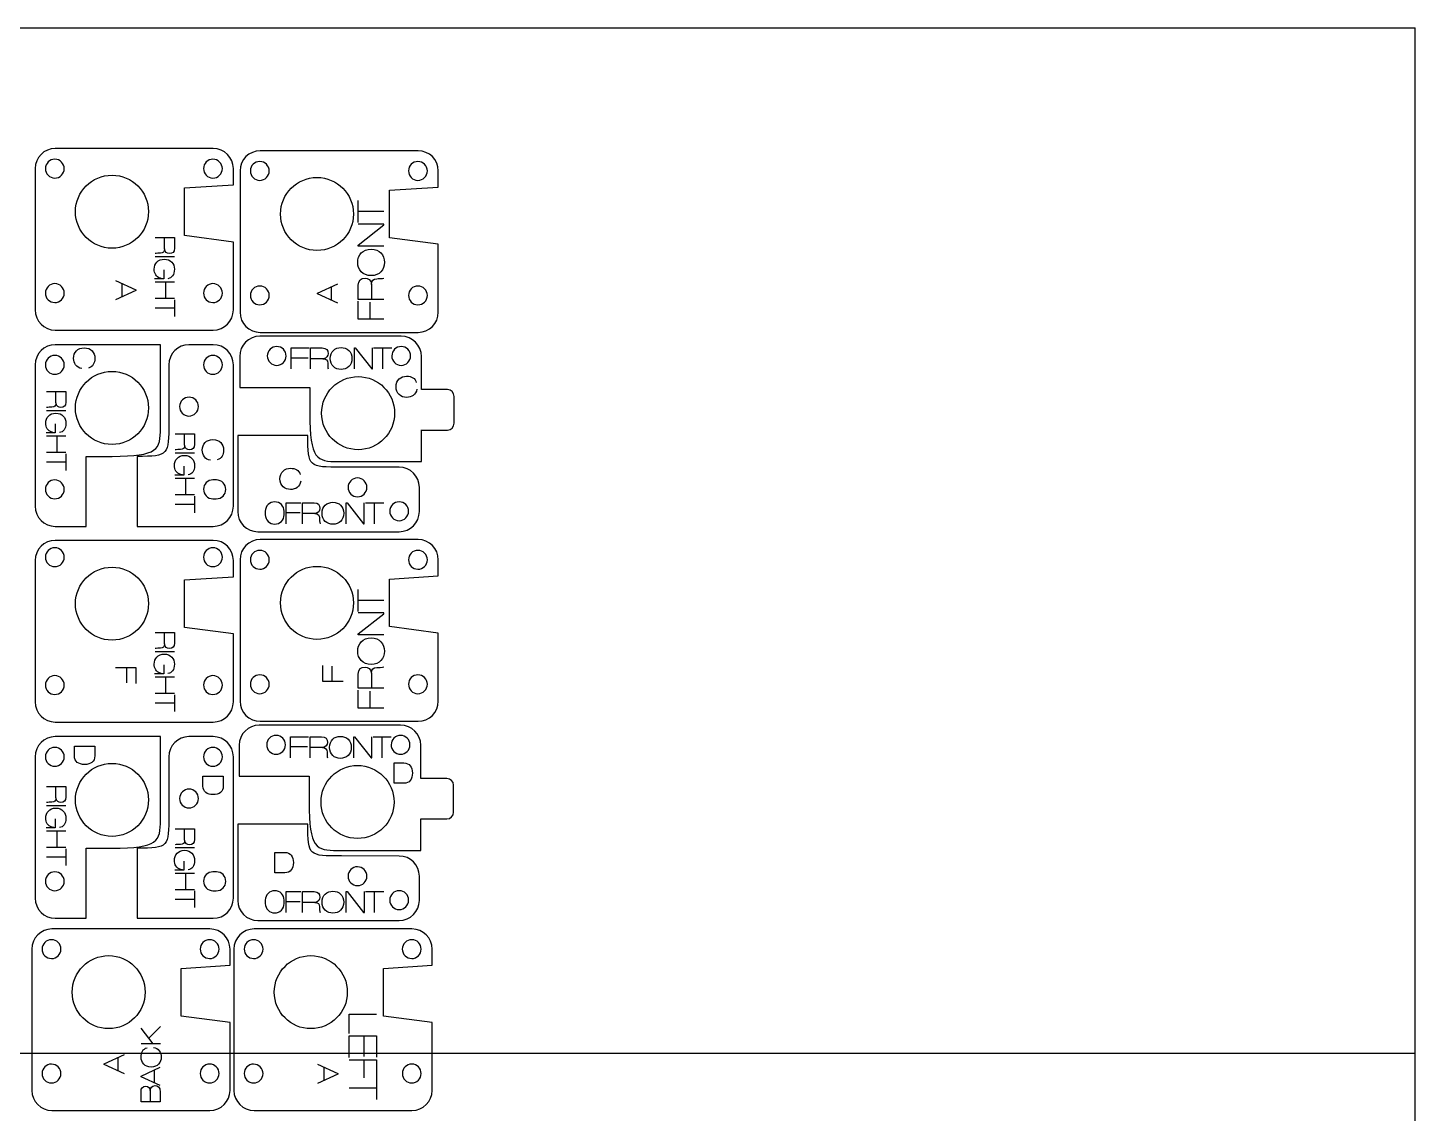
# Model space of a CAD drawing. Extents: x -610 to 0, y -305 to 0.
# Drawn here: x -206.2 to 0, y -161.3 to 0 of the extents above; entities that cross this region are included whole.
import ezdxf

# ---------------------------------------------------------------- set-up
doc = ezdxf.new("R2010")
doc.units = 0
doc.layers.add('CUTS', color=1, linetype='Continuous', true_color=0xff0000)
doc.layers.add('TEXT', color=5, linetype='Continuous', true_color=0x0000ff)
doc.layers.add('laser bed referance', color=3, linetype='Continuous', lineweight=25, true_color=0x00ff00)
doc.layers.add('Referance lines', color=2, linetype='Continuous', lineweight=25, true_color=0xffff00)

msp = doc.modelspace()

# ---------------------------------------------------------------- linework, layer by layer
at = {"layer": 'CUTS', "color": 1, "lineweight": 25, "true_color": 0xff0000}
for points in [[(-178.64, -17.94), (-202.1, -17.94)], [(-148.18, -18.28), (-171.64, -18.28)], [(-205.1, -20.94), (-205.1, -41.93)], [(-182.89, -23.8), (-175.64, -23.34), (-175.64, -20.94)], [(-174.64, -21.28), (-174.64, -42.28)], [(-152.42, -24.15), (-145.18, -23.68), (-145.18, -21.28)], [(-175.64, -41.93), (-175.64, -31.84), (-182.89, -30.88), (-182.89, -23.8), (-182.89, -23.8)], [(-145.18, -42.28), (-145.18, -32.18), (-152.42, -31.22), (-152.42, -24.15), (-152.42, -24.15)], [(-202.1, -44.93), (-178.64, -44.93)], [(-171.64, -45.27), (-148.18, -45.27)], [(-186.48, -47.1), (-202.1, -47.1)], [(-186.48, -59.5), (-186.48, -47.1), (-186.48, -47.1)], [(-178.64, -47.1), (-182.23, -47.1)], [(-150.69, -45.84), (-171.69, -45.84)], [(-174.69, -48.84), (-174.69, -53.45), (-164.28, -53.45), (-164.28, -57.27)], [(-143.82, -53.78), (-147.69, -53.78), (-147.69, -48.84)], [(-205.1, -50.1), (-205.1, -71.1)], [(-185.23, -50.1), (-185.23, -58.69), (-185.23, -58.69)], [(-175.64, -71.1), (-175.64, -50.1)], [(-142.82, -58.78), (-142.82, -54.78)], [(-160.09, -64.46), (-147.7, -64.46), (-147.7, -59.77), (-147.69, -59.77)], [(-147.69, -59.77), (-147.69, -59.78), (-143.82, -59.78)], [(-164.59, -60.58), (-174.99, -60.58), (-174.99, -71.89)], [(-202.1, -74.1), (-197.5, -74.1), (-197.5, -63.69), (-193.67, -63.69)], [(-189.95, -63.7), (-189.95, -74.1), (-178.64, -74.1)], [(-150.99, -65.3), (-159.58, -65.3), (-159.58, -65.3)], [(-178.16, -67.2), (-178.67, -67.2)], [(-178.67, -70), (-178.17, -70), (-178.17, -70)], [(-147.99, -71.89), (-147.99, -68.3)], [(-170.89, -71.85), (-170.89, -72.36), (-170.89, -72.36)], [(-178.64, -76.18), (-202.1, -76.18)], [(-171.99, -74.89), (-150.99, -74.89)], [(-148.18, -76.06), (-171.64, -76.06)], [(-205.1, -79.18), (-205.1, -100.18)], [(-182.89, -82.05), (-175.64, -81.58), (-175.64, -79.18)], [(-174.64, -79.06), (-174.64, -100.06)], [(-152.42, -81.93), (-145.18, -81.47), (-145.18, -79.06)], [(-175.64, -100.18), (-175.64, -90.08), (-182.89, -89.12), (-182.89, -82.05), (-182.89, -82.05)], [(-145.18, -100.06), (-145.18, -89.97), (-152.42, -89), (-152.42, -81.93), (-152.42, -81.93)], [(-171.64, -103.06), (-148.18, -103.06)], [(-202.1, -103.18), (-178.64, -103.18)], [(-150.79, -103.63), (-171.79, -103.63)], [(-186.48, -105.34), (-202.1, -105.34)], [(-186.48, -117.74), (-186.48, -105.34), (-186.48, -105.34)], [(-178.64, -105.34), (-182.23, -105.34)], [(-174.78, -106.63), (-174.78, -111.23), (-164.38, -111.23), (-164.38, -115.06)], [(-143.91, -111.57), (-147.79, -111.57), (-147.79, -106.63)], [(-205.1, -108.34), (-205.1, -129.34)], [(-185.23, -108.34), (-185.23, -116.93), (-185.23, -116.93)], [(-175.64, -129.34), (-175.64, -108.34)], [(-142.91, -116.57), (-142.91, -112.57)], [(-164.59, -118.37), (-174.99, -118.37), (-174.99, -129.68)], [(-160.19, -122.25), (-147.79, -122.25), (-147.79, -117.56), (-147.79, -117.56)], [(-147.79, -117.56), (-147.79, -117.57), (-143.91, -117.57)], [(-202.1, -132.34), (-197.5, -132.34), (-197.5, -121.93), (-193.67, -121.93)], [(-189.95, -121.94), (-189.95, -132.34), (-178.64, -132.34)], [(-150.99, -123.09), (-159.58, -123.08), (-159.58, -123.08)], [(-178.16, -125.44), (-178.67, -125.44)], [(-147.99, -129.68), (-147.99, -126.09)], [(-178.67, -128.24), (-178.17, -128.24), (-178.17, -128.24)], [(-170.89, -129.64), (-170.89, -130.15), (-170.89, -130.15)], [(-179.13, -133.92), (-202.59, -133.92)], [(-149.09, -133.92), (-172.56, -133.92)], [(-171.99, -132.68), (-150.99, -132.68)], [(-205.59, -136.92), (-205.59, -157.91)], [(-183.38, -139.79), (-176.13, -139.32), (-176.13, -136.92)], [(-175.56, -136.92), (-175.56, -157.91)], [(-153.34, -139.79), (-146.09, -139.32), (-146.09, -136.92)], [(-176.13, -157.91), (-176.13, -147.82), (-183.38, -146.86), (-183.38, -139.79), (-183.38, -139.79)], [(-146.09, -157.91), (-146.09, -147.82), (-153.34, -146.86), (-153.34, -139.79), (-153.34, -139.79)], [(-202.59, -160.91), (-179.13, -160.91)], [(-172.56, -160.91), (-149.09, -160.91)]]:
    msp.add_lwpolyline(points, dxfattribs=at)
for points in [[(-202.1, -17.94), (-203.76, -17.94), (-205.1, -19.28), (-205.1, -20.94)], [(-175.64, -20.94), (-175.64, -19.28), (-176.98, -17.94), (-178.64, -17.94)], [(-171.64, -18.28), (-173.3, -18.28), (-174.64, -19.62), (-174.64, -21.28)], [(-145.18, -21.28), (-145.18, -19.62), (-146.52, -18.28), (-148.18, -18.28)], [(-202.17, -19.54), (-202.94, -19.53), (-203.57, -20.16), (-203.57, -20.93)], [(-200.77, -20.94), (-200.77, -20.17), (-201.39, -19.54), (-202.17, -19.54)], [(-178.67, -19.54), (-179.44, -19.53), (-180.07, -20.16), (-180.07, -20.93)], [(-177.27, -20.94), (-177.27, -20.17), (-177.89, -19.54), (-178.67, -19.54)], [(-171.71, -19.88), (-172.48, -19.87), (-173.11, -20.5), (-173.11, -21.27)], [(-170.31, -21.28), (-170.31, -20.51), (-170.93, -19.88), (-171.71, -19.88)], [(-148.21, -19.88), (-148.98, -19.87), (-149.61, -20.5), (-149.61, -21.27)], [(-146.81, -21.28), (-146.81, -20.51), (-147.43, -19.88), (-148.21, -19.88)], [(-203.57, -20.93), (-203.57, -21.7), (-202.95, -22.33), (-202.18, -22.34)], [(-202.18, -22.34), (-201.4, -22.34), (-200.77, -21.71), (-200.77, -20.94)], [(-199.1, -27.33), (-199.1, -24.34), (-196.67, -21.91), (-193.67, -21.91)], [(-193.67, -21.91), (-190.68, -21.91), (-188.25, -24.34), (-188.25, -27.33)], [(-180.07, -20.93), (-180.07, -21.7), (-179.45, -22.33), (-178.68, -22.34)], [(-178.68, -22.34), (-177.9, -22.34), (-177.27, -21.71), (-177.27, -20.94)], [(-173.11, -21.27), (-173.11, -22.05), (-172.49, -22.67), (-171.72, -22.68)], [(-171.72, -22.68), (-170.94, -22.68), (-170.31, -22.06), (-170.31, -21.28)], [(-168.63, -27.68), (-168.63, -24.68), (-166.21, -22.25), (-163.21, -22.25)], [(-163.21, -22.25), (-160.21, -22.25), (-157.79, -24.68), (-157.79, -27.68)], [(-149.61, -21.27), (-149.61, -22.05), (-148.99, -22.67), (-148.22, -22.68)], [(-148.22, -22.68), (-147.44, -22.68), (-146.81, -22.06), (-146.81, -21.28)], [(-193.67, -32.76), (-196.67, -32.76), (-199.1, -30.33), (-199.1, -27.33)], [(-188.25, -27.33), (-188.25, -30.33), (-190.68, -32.76), (-193.67, -32.76)], [(-163.21, -33.1), (-166.21, -33.1), (-168.63, -30.67), (-168.63, -27.68)], [(-157.79, -27.68), (-157.79, -30.67), (-160.21, -33.1), (-163.21, -33.1)], [(-202.17, -38.03), (-202.94, -38.03), (-203.57, -38.66), (-203.57, -39.43)], [(-200.77, -39.44), (-200.77, -38.66), (-201.39, -38.04), (-202.17, -38.03)], [(-178.67, -38.03), (-179.44, -38.03), (-180.07, -38.65), (-180.07, -39.43)], [(-177.27, -39.44), (-177.27, -38.66), (-177.89, -38.04), (-178.67, -38.03)], [(-171.71, -38.38), (-172.48, -38.37), (-173.11, -39), (-173.11, -39.77)], [(-170.31, -39.78), (-170.31, -39.01), (-170.93, -38.38), (-171.71, -38.38)], [(-148.21, -38.38), (-148.98, -38.37), (-149.61, -39), (-149.61, -39.77)], [(-146.81, -39.78), (-146.81, -39.01), (-147.43, -38.38), (-148.21, -38.38)], [(-203.57, -39.43), (-203.57, -40.2), (-202.95, -40.83), (-202.18, -40.83)], [(-202.18, -40.83), (-201.4, -40.84), (-200.77, -40.21), (-200.77, -39.44)], [(-180.07, -39.43), (-180.07, -40.2), (-179.45, -40.83), (-178.68, -40.83)], [(-178.68, -40.83), (-177.9, -40.84), (-177.27, -40.21), (-177.27, -39.44)], [(-173.11, -39.77), (-173.11, -40.54), (-172.49, -41.17), (-171.72, -41.17)], [(-171.72, -41.17), (-170.94, -41.18), (-170.31, -40.55), (-170.31, -39.78)], [(-149.61, -39.77), (-149.61, -40.54), (-148.99, -41.17), (-148.22, -41.17)], [(-148.22, -41.17), (-147.44, -41.18), (-146.81, -40.55), (-146.81, -39.78)], [(-205.1, -41.93), (-205.1, -43.59), (-203.76, -44.93), (-202.1, -44.93)], [(-178.64, -44.93), (-176.98, -44.93), (-175.64, -43.59), (-175.64, -41.93)], [(-174.64, -42.28), (-174.64, -43.93), (-173.3, -45.27), (-171.64, -45.27)], [(-148.18, -45.27), (-146.52, -45.27), (-145.18, -43.93), (-145.18, -42.28)], [(-202.1, -47.1), (-203.76, -47.1), (-205.1, -48.44), (-205.1, -50.1)], [(-182.23, -47.1), (-183.88, -47.1), (-185.23, -48.44), (-185.23, -50.1)], [(-175.64, -50.1), (-175.64, -48.44), (-176.98, -47.1), (-178.64, -47.1)], [(-171.69, -45.84), (-173.35, -45.84), (-174.69, -47.19), (-174.69, -48.84)], [(-169.19, -47.37), (-169.96, -47.37), (-170.59, -48), (-170.59, -48.77)], [(-167.79, -48.78), (-167.79, -48), (-168.41, -47.38), (-169.19, -47.37)], [(-150.69, -47.37), (-151.46, -47.37), (-152.09, -48), (-152.09, -48.77)], [(-147.69, -48.84), (-147.69, -47.19), (-149.04, -45.84), (-150.69, -45.84)], [(-149.29, -48.78), (-149.29, -48), (-149.92, -47.38), (-150.69, -47.37)], [(-202.17, -48.7), (-202.94, -48.7), (-203.57, -49.32), (-203.57, -50.1)], [(-200.77, -50.1), (-200.77, -49.33), (-201.39, -48.7), (-202.17, -48.7)], [(-178.67, -48.7), (-179.44, -48.7), (-180.07, -49.32), (-180.07, -50.1)], [(-177.27, -50.1), (-177.27, -49.33), (-177.89, -48.7), (-178.67, -48.7)], [(-170.59, -48.77), (-170.59, -49.54), (-169.97, -50.17), (-169.2, -50.17)], [(-169.2, -50.17), (-168.42, -50.18), (-167.79, -49.55), (-167.79, -48.78)], [(-152.09, -48.77), (-152.1, -49.54), (-151.47, -50.17), (-150.7, -50.17)], [(-150.7, -50.17), (-149.93, -50.18), (-149.3, -49.55), (-149.29, -48.78)], [(-203.57, -50.1), (-203.58, -50.87), (-202.95, -51.5), (-202.18, -51.5)], [(-202.18, -51.5), (-201.4, -51.5), (-200.77, -50.88), (-200.77, -50.1)], [(-199.1, -56.5), (-199.1, -53.5), (-196.67, -51.07), (-193.67, -51.07)], [(-193.67, -51.07), (-190.68, -51.07), (-188.25, -53.5), (-188.25, -56.5)], [(-180.07, -50.1), (-180.07, -50.87), (-179.45, -51.5), (-178.68, -51.5)], [(-178.68, -51.5), (-177.9, -51.5), (-177.27, -50.88), (-177.27, -50.1)], [(-162.52, -57.27), (-162.52, -54.28), (-160.09, -51.85), (-157.09, -51.85)], [(-157.09, -51.85), (-154.1, -51.85), (-151.67, -54.28), (-151.67, -57.27)], [(-182.22, -54.9), (-183, -54.9), (-183.62, -55.52), (-183.63, -56.29)], [(-180.83, -56.3), (-180.82, -55.53), (-181.45, -54.9), (-182.22, -54.9)], [(-142.82, -54.78), (-142.82, -54.23), (-143.27, -53.78), (-143.82, -53.78)], [(-193.67, -61.92), (-196.67, -61.92), (-199.1, -59.5), (-199.1, -56.5)], [(-188.25, -56.5), (-188.25, -59.5), (-190.68, -61.92), (-193.67, -61.92)], [(-183.63, -56.29), (-183.63, -57.07), (-183.01, -57.7), (-182.23, -57.7)], [(-182.23, -57.7), (-181.46, -57.7), (-180.83, -57.08), (-180.83, -56.3)], [(-164.28, -57.27), (-164.28, -64.18), (-163.23, -64.46), (-160.09, -64.46)], [(-157.09, -62.7), (-160.09, -62.7), (-162.52, -60.27), (-162.52, -57.27)], [(-151.67, -57.27), (-151.67, -60.27), (-154.1, -62.7), (-157.09, -62.7)], [(-193.67, -63.69), (-186.76, -63.69), (-186.48, -62.64), (-186.48, -59.5)], [(-185.23, -58.69), (-185.23, -63.49), (-185.23, -63.7), (-189.95, -63.7)], [(-143.82, -59.78), (-143.27, -59.78), (-142.82, -59.33), (-142.82, -58.78)], [(-159.58, -65.3), (-164.38, -65.3), (-164.59, -65.3), (-164.59, -60.58)], [(-147.99, -68.3), (-147.99, -66.64), (-149.34, -65.3), (-150.99, -65.3)], [(-202.17, -67.2), (-202.94, -67.19), (-203.57, -67.82), (-203.57, -68.59)], [(-200.77, -68.6), (-200.77, -67.83), (-201.39, -67.2), (-202.17, -67.2)], [(-178.67, -67.2), (-179.44, -67.19), (-180.07, -67.82), (-180.07, -68.59)], [(-176.76, -68.6), (-176.76, -67.83), (-177.38, -67.2), (-178.16, -67.2)], [(-157.19, -66.9), (-157.96, -66.9), (-158.59, -67.52), (-158.59, -68.29)], [(-155.79, -68.3), (-155.79, -67.53), (-156.41, -66.9), (-157.19, -66.9)], [(-203.57, -68.59), (-203.58, -69.37), (-202.95, -69.99), (-202.18, -70)], [(-202.18, -70), (-201.4, -70), (-200.77, -69.37), (-200.77, -68.6)], [(-180.07, -68.59), (-180.07, -69.37), (-179.45, -69.99), (-178.67, -70)], [(-178.17, -70), (-177.39, -70), (-176.76, -69.38), (-176.76, -68.6)], [(-158.59, -68.29), (-158.6, -69.07), (-157.97, -69.7), (-157.2, -69.7)], [(-157.2, -69.7), (-156.42, -69.7), (-155.8, -69.08), (-155.79, -68.3)], [(-205.1, -71.1), (-205.1, -72.75), (-203.76, -74.1), (-202.1, -74.1)], [(-178.64, -74.1), (-176.98, -74.1), (-175.64, -72.75), (-175.64, -71.1)], [(-174.99, -71.89), (-174.99, -73.55), (-173.65, -74.89), (-171.99, -74.89)], [(-169.49, -70.46), (-170.26, -70.45), (-170.89, -71.08), (-170.89, -71.85)], [(-168.09, -71.86), (-168.09, -71.09), (-168.71, -70.46), (-169.49, -70.46)], [(-152.39, -71.85), (-152.4, -72.62), (-151.77, -73.25), (-151, -73.26)], [(-150.99, -70.46), (-151.76, -70.45), (-152.39, -71.08), (-152.39, -71.85)], [(-151, -73.26), (-150.22, -73.26), (-149.6, -72.63), (-149.59, -71.86)], [(-149.59, -71.86), (-149.59, -71.09), (-150.21, -70.46), (-150.99, -70.46)], [(-150.99, -74.89), (-149.34, -74.89), (-147.99, -73.55), (-147.99, -71.89)], [(-170.89, -72.36), (-170.89, -73.13), (-170.27, -73.76), (-169.5, -73.77)], [(-169.5, -73.77), (-168.72, -73.77), (-168.09, -73.14), (-168.09, -72.37)], [(-202.1, -76.18), (-203.76, -76.18), (-205.1, -77.52), (-205.1, -79.18)], [(-175.64, -79.18), (-175.64, -77.52), (-176.98, -76.18), (-178.64, -76.18)], [(-171.64, -76.06), (-173.3, -76.06), (-174.64, -77.41), (-174.64, -79.06)], [(-145.18, -79.06), (-145.18, -77.41), (-146.52, -76.06), (-148.18, -76.06)], [(-202.17, -77.28), (-202.94, -77.28), (-203.57, -77.9), (-203.57, -78.68)], [(-200.77, -78.69), (-200.77, -77.91), (-201.39, -77.28), (-202.17, -77.28)], [(-178.67, -77.28), (-179.44, -77.28), (-180.07, -77.9), (-180.07, -78.68)], [(-177.27, -78.69), (-177.27, -77.91), (-177.89, -77.28), (-178.67, -77.28)], [(-171.71, -77.66), (-172.48, -77.66), (-173.11, -78.29), (-173.11, -79.06)], [(-170.31, -79.07), (-170.31, -78.29), (-170.93, -77.67), (-171.71, -77.66)], [(-148.21, -77.66), (-148.98, -77.66), (-149.61, -78.29), (-149.61, -79.06)], [(-146.81, -79.07), (-146.81, -78.29), (-147.43, -77.67), (-148.21, -77.66)], [(-203.57, -78.68), (-203.57, -79.45), (-202.95, -80.08), (-202.18, -80.08)], [(-202.18, -80.08), (-201.4, -80.08), (-200.77, -79.46), (-200.77, -78.69)], [(-199.1, -85.58), (-199.1, -82.58), (-196.67, -80.16), (-193.67, -80.16)], [(-193.67, -80.16), (-190.68, -80.16), (-188.25, -82.58), (-188.25, -85.58)], [(-180.07, -78.68), (-180.07, -79.45), (-179.45, -80.08), (-178.68, -80.08)], [(-178.68, -80.08), (-177.9, -80.08), (-177.27, -79.46), (-177.27, -78.69)], [(-173.11, -79.06), (-173.11, -79.83), (-172.49, -80.46), (-171.72, -80.46)], [(-171.72, -80.46), (-170.94, -80.47), (-170.31, -79.84), (-170.31, -79.07)], [(-168.63, -85.46), (-168.63, -82.47), (-166.21, -80.04), (-163.21, -80.04)], [(-163.21, -80.04), (-160.21, -80.04), (-157.79, -82.47), (-157.79, -85.46)], [(-149.61, -79.06), (-149.61, -79.83), (-148.99, -80.46), (-148.22, -80.46)], [(-148.22, -80.46), (-147.44, -80.47), (-146.81, -79.84), (-146.81, -79.07)], [(-193.67, -91.01), (-196.67, -91.01), (-199.1, -88.58), (-199.1, -85.58)], [(-188.25, -85.58), (-188.25, -88.58), (-190.68, -91.01), (-193.67, -91.01)], [(-163.21, -90.89), (-166.21, -90.89), (-168.63, -88.46), (-168.63, -85.46)], [(-157.79, -85.46), (-157.79, -88.46), (-160.21, -90.89), (-163.21, -90.89)], [(-202.17, -96.28), (-202.94, -96.28), (-203.57, -96.9), (-203.57, -97.67)], [(-200.77, -97.68), (-200.77, -96.91), (-201.39, -96.28), (-202.17, -96.28)], [(-178.67, -96.28), (-179.44, -96.28), (-180.07, -96.9), (-180.07, -97.67)], [(-177.27, -97.68), (-177.27, -96.91), (-177.89, -96.28), (-178.67, -96.28)], [(-171.71, -96.16), (-172.48, -96.16), (-173.11, -96.78), (-173.11, -97.56)], [(-170.31, -97.57), (-170.31, -96.79), (-170.93, -96.16), (-171.71, -96.16)], [(-148.21, -96.16), (-148.98, -96.16), (-149.61, -96.78), (-149.61, -97.56)], [(-146.81, -97.57), (-146.81, -96.79), (-147.43, -96.16), (-148.21, -96.16)], [(-203.57, -97.67), (-203.57, -98.45), (-202.95, -99.08), (-202.18, -99.08)], [(-202.18, -99.08), (-201.4, -99.08), (-200.77, -98.46), (-200.77, -97.68)], [(-180.07, -97.67), (-180.07, -98.45), (-179.45, -99.08), (-178.68, -99.08)], [(-178.68, -99.08), (-177.9, -99.08), (-177.27, -98.46), (-177.27, -97.68)], [(-173.11, -97.56), (-173.11, -98.33), (-172.49, -98.96), (-171.72, -98.96)], [(-171.72, -98.96), (-170.94, -98.96), (-170.31, -98.34), (-170.31, -97.57)], [(-149.61, -97.56), (-149.61, -98.33), (-148.99, -98.96), (-148.22, -98.96)], [(-148.22, -98.96), (-147.44, -98.96), (-146.81, -98.34), (-146.81, -97.57)], [(-205.1, -100.18), (-205.1, -101.84), (-203.76, -103.18), (-202.1, -103.18)], [(-178.64, -103.18), (-176.98, -103.18), (-175.64, -101.84), (-175.64, -100.18)], [(-174.64, -100.06), (-174.64, -101.72), (-173.3, -103.06), (-171.64, -103.06)], [(-148.18, -103.06), (-146.52, -103.06), (-145.18, -101.72), (-145.18, -100.06)], [(-171.79, -103.63), (-173.44, -103.63), (-174.78, -104.97), (-174.78, -106.63)], [(-169.28, -105.16), (-170.05, -105.16), (-170.68, -105.78), (-170.68, -106.55)], [(-150.78, -105.16), (-151.56, -105.16), (-152.18, -105.78), (-152.19, -106.55)], [(-147.79, -106.63), (-147.79, -104.97), (-149.13, -103.63), (-150.79, -103.63)], [(-202.1, -105.34), (-203.76, -105.34), (-205.1, -106.69), (-205.1, -108.34)], [(-202.17, -106.94), (-202.94, -106.94), (-203.57, -107.57), (-203.57, -108.34)], [(-200.77, -108.35), (-200.77, -107.58), (-201.39, -106.95), (-202.17, -106.94)], [(-182.23, -105.34), (-183.88, -105.34), (-185.23, -106.69), (-185.23, -108.34)], [(-178.67, -106.94), (-179.44, -106.94), (-180.07, -107.57), (-180.07, -108.34)], [(-177.27, -108.35), (-177.27, -107.58), (-177.89, -106.95), (-178.67, -106.94)], [(-175.64, -108.34), (-175.64, -106.69), (-176.98, -105.34), (-178.64, -105.34)], [(-170.68, -106.55), (-170.69, -107.33), (-170.06, -107.96), (-169.29, -107.96)], [(-169.29, -107.96), (-168.52, -107.96), (-167.89, -107.34), (-167.89, -106.56)], [(-167.89, -106.56), (-167.88, -105.79), (-168.51, -105.16), (-169.28, -105.16)], [(-152.19, -106.55), (-152.19, -107.33), (-151.56, -107.96), (-150.79, -107.96)], [(-150.79, -107.96), (-150.02, -107.96), (-149.39, -107.34), (-149.39, -106.56)], [(-149.39, -106.56), (-149.38, -105.79), (-150.01, -105.16), (-150.78, -105.16)], [(-203.57, -108.34), (-203.58, -109.11), (-202.95, -109.74), (-202.18, -109.74)], [(-202.18, -109.74), (-201.4, -109.75), (-200.77, -109.12), (-200.77, -108.35)], [(-180.07, -108.34), (-180.07, -109.11), (-179.45, -109.74), (-178.68, -109.74)], [(-178.68, -109.74), (-177.9, -109.75), (-177.27, -109.12), (-177.27, -108.35)], [(-199.1, -114.74), (-199.1, -111.75), (-196.67, -109.32), (-193.67, -109.32)], [(-193.67, -109.32), (-190.68, -109.32), (-188.25, -111.75), (-188.25, -114.74)], [(-162.61, -115.06), (-162.61, -112.06), (-160.18, -109.63), (-157.19, -109.63)], [(-157.19, -109.63), (-154.19, -109.63), (-151.76, -112.06), (-151.76, -115.06)], [(-182.22, -113.14), (-183, -113.14), (-183.62, -113.77), (-183.63, -114.54)], [(-180.83, -114.55), (-180.82, -113.78), (-181.45, -113.15), (-182.22, -113.14)], [(-142.91, -112.57), (-142.91, -112.02), (-143.36, -111.57), (-143.91, -111.57)], [(-193.67, -120.17), (-196.67, -120.17), (-199.1, -117.74), (-199.1, -114.74)], [(-188.25, -114.74), (-188.25, -117.74), (-190.68, -120.17), (-193.67, -120.17)], [(-183.63, -114.54), (-183.63, -115.31), (-183.01, -115.94), (-182.23, -115.94)], [(-182.23, -115.94), (-181.46, -115.95), (-180.83, -115.32), (-180.83, -114.55)], [(-164.38, -115.06), (-164.38, -121.97), (-163.32, -122.25), (-160.19, -122.25)], [(-157.19, -120.48), (-160.18, -120.48), (-162.61, -118.05), (-162.61, -115.06)], [(-151.76, -115.06), (-151.76, -118.05), (-154.19, -120.48), (-157.19, -120.48)], [(-185.23, -116.93), (-185.23, -121.73), (-185.23, -121.94), (-189.95, -121.94)], [(-143.91, -117.57), (-143.36, -117.57), (-142.91, -117.12), (-142.91, -116.57)], [(-193.67, -121.93), (-186.76, -121.93), (-186.48, -120.88), (-186.48, -117.74)], [(-159.58, -123.08), (-164.38, -123.08), (-164.59, -123.08), (-164.59, -118.37)], [(-147.99, -126.09), (-147.99, -124.43), (-149.34, -123.09), (-150.99, -123.09)], [(-202.17, -125.44), (-202.94, -125.44), (-203.57, -126.06), (-203.57, -126.84)], [(-200.77, -126.85), (-200.77, -126.07), (-201.39, -125.44), (-202.17, -125.44)], [(-178.67, -125.44), (-179.44, -125.44), (-180.07, -126.06), (-180.07, -126.84)], [(-176.76, -126.85), (-176.76, -126.07), (-177.38, -125.44), (-178.16, -125.44)], [(-157.19, -124.69), (-157.96, -124.68), (-158.59, -125.31), (-158.59, -126.08)], [(-155.79, -126.09), (-155.79, -125.32), (-156.41, -124.69), (-157.19, -124.69)], [(-203.57, -126.84), (-203.58, -127.61), (-202.95, -128.24), (-202.18, -128.24)], [(-202.18, -128.24), (-201.4, -128.24), (-200.77, -127.62), (-200.77, -126.85)], [(-180.07, -126.84), (-180.07, -127.61), (-179.45, -128.24), (-178.67, -128.24)], [(-178.17, -128.24), (-177.39, -128.25), (-176.76, -127.62), (-176.76, -126.85)], [(-158.59, -126.08), (-158.6, -126.85), (-157.97, -127.48), (-157.2, -127.49)], [(-157.2, -127.49), (-156.42, -127.49), (-155.8, -126.86), (-155.79, -126.09)], [(-205.1, -129.34), (-205.1, -131), (-203.76, -132.34), (-202.1, -132.34)], [(-178.64, -132.34), (-176.98, -132.34), (-175.64, -131), (-175.64, -129.34)], [(-174.99, -129.68), (-174.99, -131.33), (-173.65, -132.68), (-171.99, -132.68)], [(-169.49, -128.24), (-170.26, -128.24), (-170.89, -128.86), (-170.89, -129.64)], [(-168.09, -129.65), (-168.09, -128.87), (-168.71, -128.24), (-169.49, -128.24)], [(-152.39, -129.64), (-152.4, -130.41), (-151.77, -131.04), (-151, -131.04)], [(-150.99, -128.24), (-151.76, -128.24), (-152.39, -128.86), (-152.39, -129.64)], [(-151, -131.04), (-150.22, -131.04), (-149.6, -130.42), (-149.59, -129.65)], [(-149.59, -129.65), (-149.59, -128.87), (-150.21, -128.24), (-150.99, -128.24)], [(-150.99, -132.68), (-149.34, -132.68), (-147.99, -131.33), (-147.99, -129.68)], [(-170.89, -130.15), (-170.89, -130.92), (-170.27, -131.55), (-169.5, -131.55)], [(-169.5, -131.55), (-168.72, -131.56), (-168.09, -130.93), (-168.09, -130.16)], [(-202.59, -133.92), (-204.25, -133.92), (-205.59, -135.26), (-205.59, -136.92)], [(-176.13, -136.92), (-176.13, -135.26), (-177.47, -133.92), (-179.13, -133.92)], [(-172.56, -133.92), (-174.21, -133.92), (-175.56, -135.26), (-175.56, -136.92)], [(-146.09, -136.92), (-146.09, -135.26), (-147.44, -133.92), (-149.09, -133.92)], [(-202.66, -135.52), (-203.43, -135.51), (-204.06, -136.14), (-204.06, -136.91)], [(-201.26, -136.92), (-201.26, -136.15), (-201.88, -135.52), (-202.66, -135.52)], [(-179.16, -135.52), (-179.93, -135.51), (-180.56, -136.14), (-180.56, -136.91)], [(-177.76, -136.92), (-177.76, -136.15), (-178.38, -135.52), (-179.16, -135.52)], [(-172.62, -135.52), (-173.4, -135.51), (-174.02, -136.14), (-174.03, -136.91)], [(-171.23, -136.92), (-171.22, -136.15), (-171.85, -135.52), (-172.62, -135.52)], [(-149.12, -135.52), (-149.9, -135.51), (-150.52, -136.14), (-150.53, -136.91)], [(-147.73, -136.92), (-147.72, -136.15), (-148.35, -135.52), (-149.12, -135.52)], [(-204.06, -136.91), (-204.07, -137.69), (-203.44, -138.31), (-202.67, -138.32)], [(-202.67, -138.32), (-201.89, -138.32), (-201.26, -137.69), (-201.26, -136.92)], [(-199.59, -143.32), (-199.59, -140.32), (-197.16, -137.89), (-194.16, -137.89)], [(-194.16, -137.89), (-191.17, -137.89), (-188.74, -140.32), (-188.74, -143.32)], [(-180.56, -136.91), (-180.56, -137.69), (-179.94, -138.31), (-179.17, -138.32)], [(-179.17, -138.32), (-178.39, -138.32), (-177.76, -137.69), (-177.76, -136.92)], [(-174.03, -136.91), (-174.03, -137.69), (-173.4, -138.31), (-172.63, -138.32)], [(-172.63, -138.32), (-171.86, -138.32), (-171.23, -137.69), (-171.23, -136.92)], [(-169.55, -143.32), (-169.55, -140.32), (-167.12, -137.89), (-164.13, -137.89)], [(-164.13, -137.89), (-161.13, -137.89), (-158.7, -140.32), (-158.7, -143.32)], [(-150.53, -136.91), (-150.53, -137.69), (-149.9, -138.31), (-149.13, -138.32)], [(-149.13, -138.32), (-148.36, -138.32), (-147.73, -137.69), (-147.73, -136.92)], [(-194.16, -148.74), (-197.16, -148.74), (-199.59, -146.31), (-199.59, -143.32)], [(-188.74, -143.32), (-188.74, -146.31), (-191.17, -148.74), (-194.16, -148.74)], [(-164.13, -148.74), (-167.12, -148.74), (-169.55, -146.31), (-169.55, -143.32)], [(-158.7, -143.32), (-158.7, -146.31), (-161.13, -148.74), (-164.13, -148.74)], [(-202.66, -154.01), (-203.43, -154.01), (-204.06, -154.64), (-204.06, -155.41)], [(-201.26, -155.42), (-201.26, -154.65), (-201.88, -154.02), (-202.66, -154.01)], [(-179.16, -154.01), (-179.93, -154.01), (-180.56, -154.64), (-180.56, -155.41)], [(-177.76, -155.42), (-177.76, -154.64), (-178.38, -154.02), (-179.16, -154.01)], [(-172.62, -154.01), (-173.4, -154.01), (-174.02, -154.64), (-174.03, -155.41)], [(-171.23, -155.42), (-171.22, -154.65), (-171.85, -154.02), (-172.62, -154.01)], [(-149.12, -154.01), (-149.89, -154.01), (-150.52, -154.64), (-150.52, -155.41)], [(-147.73, -155.42), (-147.72, -154.64), (-148.35, -154.02), (-149.12, -154.01)], [(-204.06, -155.41), (-204.07, -156.18), (-203.44, -156.81), (-202.67, -156.81)], [(-202.67, -156.81), (-201.89, -156.82), (-201.26, -156.19), (-201.26, -155.42)], [(-180.56, -155.41), (-180.56, -156.18), (-179.94, -156.81), (-179.17, -156.81)], [(-179.17, -156.81), (-178.39, -156.82), (-177.76, -156.19), (-177.76, -155.42)], [(-174.03, -155.41), (-174.03, -156.18), (-173.4, -156.81), (-172.63, -156.81)], [(-172.63, -156.81), (-171.86, -156.82), (-171.23, -156.19), (-171.23, -155.42)], [(-150.52, -155.41), (-150.53, -156.18), (-149.9, -156.81), (-149.13, -156.81)], [(-149.13, -156.81), (-148.36, -156.82), (-147.73, -156.19), (-147.73, -155.42)], [(-205.59, -157.91), (-205.59, -159.57), (-204.25, -160.91), (-202.59, -160.91)], [(-179.13, -160.91), (-177.47, -160.91), (-176.13, -159.57), (-176.13, -157.91)], [(-175.56, -157.91), (-175.56, -159.57), (-174.21, -160.91), (-172.56, -160.91)], [(-149.09, -160.91), (-147.44, -160.91), (-146.09, -159.57), (-146.09, -157.91)]]:
    msp.add_open_spline(points, degree=3, dxfattribs=at)
at = {"layer": 'laser bed referance'}
for p in [(-609.6, 0), (0, -304.8)]:
    msp.add_line(p, (0, 0), dxfattribs=at)
at = {"layer": 'Referance lines'}
msp.add_line((-609.6, -152.4), (0, -152.4), dxfattribs=at)
at = {"layer": 'TEXT', "color": 5, "true_color": 0x0000ff}
for points in [[(-157.07, -28.96), (-157.07, -25.68)], [(-153.26, -27.31), (-157.07, -27.31)], [(-153.26, -32.44), (-157.07, -32.44), (-157.07, -32.3), (-153.26, -29.3), (-153.26, -29.18), (-157.07, -29.18)], [(-187.27, -31.18), (-184.4, -31.18), (-184.4, -32.77)], [(-185.87, -32.87), (-185.88, -32.87), (-185.88, -31.18)], [(-184.4, -34.04), (-187.27, -34.04)], [(-185.99, -35.98), (-185.99, -37.33), (-187.34, -37.33)], [(-193.15, -37.56), (-190.13, -38.95), (-190.13, -39.06), (-193.15, -40.44)], [(-192.16, -39.99), (-192.16, -38.01)], [(-187.27, -37.77), (-184.4, -37.77)], [(-185.74, -37.77), (-185.74, -40.23)], [(-160.1, -40.94), (-163.12, -39.55), (-163.12, -39.44), (-160.1, -38.05)], [(-161.1, -38.51), (-161.1, -40.49)], [(-153.26, -40.36), (-157.07, -40.36), (-157.07, -38.27)], [(-155.12, -38.12), (-155.11, -38.13), (-155.11, -40.36)], [(-184.4, -40.23), (-187.27, -40.23)], [(-184.4, -40.43), (-184.4, -42.91)], [(-153.26, -43.32), (-157.07, -43.32), (-157.07, -40.64)], [(-155.3, -43.32), (-155.3, -40.8)], [(-187.27, -41.63), (-184.43, -41.63)], [(-167.07, -50.71), (-167.07, -47.59), (-164.38, -47.59)], [(-167.07, -49.04), (-164.51, -49.04)], [(-164.15, -50.71), (-164.15, -47.59), (-162.43, -47.59)], [(-162.31, -49.19), (-164.15, -49.2)], [(-162.31, -49.19), (-162.32, -49.19)], [(-157.64, -50.71), (-157.64, -47.59), (-157.53, -47.59), (-155.07, -50.71), (-154.97, -50.71), (-154.97, -47.59)], [(-154.79, -47.59), (-152.09, -47.59)], [(-153.43, -50.71), (-153.43, -47.59)], [(-203.39, -54.07), (-200.52, -54.07), (-200.52, -55.65)], [(-201.99, -55.75), (-202, -55.75), (-202, -54.07)], [(-200.52, -56.92), (-203.39, -56.92)], [(-202.11, -58.86), (-202.11, -60.21), (-203.46, -60.21)], [(-203.39, -60.65), (-200.52, -60.65)], [(-201.85, -60.65), (-201.85, -63.11)], [(-184.27, -60.35), (-181.4, -60.35), (-181.4, -61.93)], [(-182.87, -62.04), (-182.88, -62.03), (-182.88, -60.35)], [(-200.52, -63.11), (-203.39, -63.11)], [(-200.52, -63.31), (-200.52, -65.79)], [(-181.4, -63.2), (-184.27, -63.2)], [(-203.39, -64.51), (-200.54, -64.51)], [(-182.99, -65.14), (-182.99, -66.5), (-184.34, -66.5)], [(-184.27, -66.94), (-181.4, -66.94)], [(-182.74, -66.94), (-182.74, -69.4)], [(-181.4, -69.4), (-184.27, -69.4)], [(-181.4, -69.59), (-181.4, -72.07)], [(-184.27, -70.79), (-181.43, -70.79)], [(-168.09, -72.37), (-168.09, -71.86)], [(-167.78, -73.72), (-167.78, -70.59), (-165.59, -70.59)], [(-167.78, -72.04), (-165.72, -72.04)], [(-165.36, -73.72), (-165.36, -70.59), (-163.64, -70.59)], [(-158.86, -73.72), (-158.86, -70.59), (-158.74, -70.59), (-156.28, -73.72), (-156.18, -73.72), (-156.18, -70.59)], [(-156, -70.59), (-153.3, -70.59)], [(-154.64, -73.72), (-154.64, -70.59)], [(-163.52, -72.19), (-163.52, -72.2), (-165.36, -72.2)], [(-157.07, -86.75), (-157.07, -83.46)], [(-153.26, -85.1), (-157.07, -85.1)], [(-153.26, -90.23), (-157.07, -90.23), (-157.07, -90.09), (-153.26, -87.09), (-153.26, -86.97), (-157.07, -86.97)], [(-187.27, -89.88), (-184.4, -89.88), (-184.4, -91.46)], [(-185.87, -91.57), (-185.88, -91.56), (-185.88, -89.88)], [(-184.4, -92.73), (-187.27, -92.73)], [(-185.99, -94.67), (-185.99, -96.02), (-187.34, -96.02)], [(-159.31, -97.13), (-162.34, -97.13), (-162.34, -94.78)], [(-193.15, -95.09), (-190.13, -95.09), (-190.13, -97.44)], [(-191.54, -95.09), (-191.54, -97.35)], [(-187.27, -96.46), (-184.4, -96.46)], [(-185.74, -96.46), (-185.74, -98.92)], [(-160.93, -97.13), (-160.93, -94.88)], [(-153.26, -98.15), (-157.07, -98.15), (-157.07, -96.05)], [(-155.13, -95.91), (-155.11, -95.92), (-155.11, -98.15)], [(-184.4, -98.92), (-187.27, -98.92)], [(-153.26, -101.1), (-157.07, -101.1), (-157.07, -98.43)], [(-155.3, -101.1), (-155.3, -98.59)], [(-187.27, -100.32), (-184.43, -100.32)], [(-184.4, -99.12), (-184.4, -101.6)], [(-199.25, -108.22), (-199.25, -106.75), (-196.23, -106.75), (-196.23, -106.75)], [(-196.23, -106.75), (-196.23, -108.22)], [(-167.17, -108.5), (-167.17, -105.37), (-164.47, -105.37)], [(-167.17, -106.83), (-164.6, -106.83)], [(-164.24, -108.5), (-164.24, -105.37), (-162.52, -105.37)], [(-162.41, -106.98), (-164.24, -106.98)], [(-162.4, -106.97), (-162.41, -106.98)], [(-157.74, -108.5), (-157.74, -105.37), (-157.62, -105.37), (-155.16, -108.5), (-155.06, -108.5), (-155.06, -105.37)], [(-154.88, -105.37), (-152.18, -105.37)], [(-153.52, -108.5), (-153.52, -105.37)], [(-151.76, -109.26), (-150.29, -109.26)], [(-150.29, -112.28), (-151.76, -112.28), (-151.76, -109.26), (-151.76, -109.26)], [(-180.15, -112.7), (-180.15, -111.23), (-177.13, -111.23), (-177.13, -111.23)], [(-177.13, -111.23), (-177.13, -112.7)], [(-203.39, -112.76), (-200.52, -112.76), (-200.52, -114.34)], [(-201.99, -114.45), (-202, -114.44), (-202, -112.76)], [(-200.52, -115.61), (-203.39, -115.61)], [(-202.11, -117.55), (-202.11, -118.91), (-203.46, -118.91)], [(-203.39, -119.34), (-200.52, -119.34)], [(-201.85, -119.34), (-201.85, -121.81)], [(-184.27, -119.04), (-181.4, -119.04), (-181.4, -120.62)], [(-182.87, -120.73), (-182.88, -120.73), (-182.88, -119.04)], [(-200.52, -121.81), (-203.39, -121.81)], [(-203.39, -123.2), (-200.54, -123.2)], [(-200.52, -122), (-200.52, -124.48)], [(-181.4, -121.89), (-184.27, -121.89)], [(-169.46, -122.55), (-167.99, -122.55)], [(-167.99, -125.57), (-169.46, -125.57), (-169.46, -122.55), (-169.46, -122.55)], [(-182.99, -123.84), (-182.99, -125.19), (-184.34, -125.19)], [(-184.27, -125.63), (-181.4, -125.63)], [(-182.74, -125.63), (-182.74, -128.09)], [(-181.4, -128.09), (-184.27, -128.09)], [(-184.27, -129.48), (-181.43, -129.48)], [(-181.4, -128.28), (-181.4, -130.76)], [(-168.09, -130.16), (-168.09, -129.65)], [(-167.78, -131.5), (-167.78, -128.38), (-165.59, -128.38)], [(-167.78, -129.83), (-165.72, -129.83)], [(-165.36, -131.5), (-165.36, -128.38), (-163.64, -128.38)], [(-158.85, -131.5), (-158.85, -128.38), (-158.74, -128.38), (-156.28, -131.5), (-156.17, -131.5), (-156.17, -128.38)], [(-155.99, -128.38), (-153.3, -128.38)], [(-154.64, -131.5), (-154.64, -128.38)], [(-163.52, -129.98), (-163.52, -129.98), (-165.36, -129.99)], [(-188.22, -150.15), (-186.48, -148.4)], [(-158.43, -149.44), (-158.43, -146.6), (-154.37, -146.6)], [(-187.55, -151.02), (-189.36, -148.66)], [(-158.43, -153.02), (-158.43, -149.83), (-154.37, -149.83), (-154.37, -152.99)], [(-156.26, -149.83), (-156.26, -152.86)], [(-191.8, -155.46), (-194.82, -154.07), (-194.82, -153.96), (-191.8, -152.57)], [(-186.48, -151.02), (-189.36, -151.02)], [(-192.8, -153.03), (-192.8, -155.01)], [(-186.49, -157.21), (-189.36, -155.89), (-189.36, -155.78), (-186.49, -154.47)], [(-163.12, -154.01), (-160.1, -155.4), (-160.1, -155.51), (-163.12, -156.9)], [(-162.12, -156.44), (-162.12, -154.47)], [(-158.43, -153.38), (-154.37, -153.38), (-154.37, -156.22)], [(-156.26, -153.38), (-156.26, -156.06)], [(-187.43, -154.9), (-187.43, -156.78)], [(-154.37, -155.78), (-154.37, -159.28)], [(-189.36, -159.63), (-189.36, -158.07)], [(-186.49, -158.17), (-186.49, -159.63), (-189.36, -159.63), (-189.36, -159.63)], [(-187.99, -157.93), (-187.99, -159.63)], [(-187.99, -157.93), (-187.99, -157.93)], [(-158.43, -157.54), (-154.37, -157.54)]]:
    msp.add_lwpolyline(points, dxfattribs=at)
for points in [[(-185.88, -32.87), (-185.88, -33.31), (-186.09, -33.51), (-186.48, -33.51)], [(-185.19, -33.56), (-185.46, -33.56), (-185.84, -33.37), (-185.87, -32.87)], [(-184.4, -32.77), (-184.4, -33.34), (-184.67, -33.56), (-185.19, -33.56)], [(-157.16, -34.86), (-157.16, -33.78), (-156.43, -32.89), (-155.17, -32.89)], [(-155.17, -32.89), (-153.91, -32.89), (-153.18, -33.78), (-153.18, -34.86)], [(-187.4, -35.88), (-187.4, -35.06), (-186.85, -34.39), (-185.9, -34.39)], [(-186.48, -33.51), (-186.58, -33.51), (-187.16, -33.51), (-187.27, -33.57)], [(-185.9, -34.39), (-184.95, -34.39), (-184.4, -35.06), (-184.4, -35.88)], [(-155.17, -36.84), (-156.43, -36.84), (-157.16, -35.95), (-157.16, -34.86)], [(-153.18, -34.86), (-153.18, -35.95), (-153.91, -36.84), (-155.17, -36.84)], [(-186.47, -37.23), (-187.13, -37.03), (-187.4, -36.48), (-187.4, -35.88)], [(-184.4, -35.88), (-184.4, -36.77), (-184.8, -37.19), (-185.35, -37.29)], [(-185.99, -37.33), (-186.32, -37.29), (-186.47, -37.23), (-186.47, -37.23)], [(-157.07, -38.27), (-157.07, -37.51), (-156.71, -37.22), (-156.03, -37.22)], [(-156.03, -37.22), (-155.67, -37.22), (-155.16, -37.46), (-155.12, -38.12)], [(-155.11, -38.13), (-155.11, -37.54), (-154.84, -37.29), (-154.31, -37.29)], [(-154.31, -37.29), (-154.18, -37.29), (-153.42, -37.28), (-153.26, -37.2)], [(-199.38, -49.13), (-199.38, -48.26), (-198.8, -47.56), (-197.8, -47.56)], [(-198.17, -50.64), (-198.98, -50.55), (-199.38, -49.82), (-199.38, -49.13)], [(-197.8, -47.56), (-196.8, -47.56), (-196.22, -48.26), (-196.22, -49.13)], [(-196.22, -49.13), (-196.22, -49.84), (-196.52, -50.41), (-197.17, -50.57)], [(-162.43, -47.59), (-161.8, -47.59), (-161.57, -47.88), (-161.57, -48.44)], [(-162.32, -49.19), (-161.83, -49.2), (-161.62, -49.42), (-161.62, -49.85)], [(-161.57, -48.44), (-161.57, -48.74), (-161.77, -49.15), (-162.31, -49.19)], [(-161.25, -49.15), (-161.25, -48.12), (-160.53, -47.52), (-159.63, -47.52)], [(-159.63, -50.78), (-160.53, -50.78), (-161.25, -50.18), (-161.25, -49.15)], [(-159.63, -47.52), (-158.74, -47.52), (-158.01, -48.12), (-158.01, -49.15)], [(-158.01, -49.15), (-158.01, -50.18), (-158.74, -50.78), (-159.63, -50.78)], [(-161.62, -49.85), (-161.62, -49.96), (-161.61, -50.59), (-161.55, -50.71)], [(-151.46, -53.36), (-151.46, -52.36), (-150.75, -51.78), (-149.89, -51.78)], [(-149.89, -54.94), (-150.75, -54.94), (-151.46, -54.36), (-151.46, -53.36)], [(-149.89, -51.78), (-149.17, -51.78), (-148.61, -52.08), (-148.45, -52.73)], [(-200.52, -55.65), (-200.52, -56.22), (-200.79, -56.44), (-201.3, -56.44)], [(-148.37, -53.73), (-148.46, -54.53), (-149.19, -54.94), (-149.89, -54.94)], [(-203.52, -58.76), (-203.52, -57.94), (-202.97, -57.27), (-202.02, -57.27)], [(-202.6, -56.39), (-202.7, -56.39), (-203.27, -56.39), (-203.39, -56.45)], [(-202, -55.75), (-202, -56.19), (-202.2, -56.39), (-202.6, -56.39)], [(-202.02, -57.27), (-201.07, -57.27), (-200.52, -57.94), (-200.52, -58.76)], [(-201.3, -56.44), (-201.58, -56.44), (-201.96, -56.25), (-201.99, -55.75)], [(-202.59, -60.11), (-203.25, -59.91), (-203.52, -59.36), (-203.52, -58.76)], [(-200.52, -58.76), (-200.52, -59.65), (-200.92, -60.07), (-201.47, -60.17)], [(-202.11, -60.21), (-202.44, -60.17), (-202.59, -60.11), (-202.59, -60.11)], [(-180.25, -62.76), (-180.25, -61.9), (-179.67, -61.19), (-178.67, -61.19)], [(-178.67, -61.19), (-177.67, -61.19), (-177.09, -61.9), (-177.09, -62.76)], [(-184.4, -65.04), (-184.4, -64.22), (-183.85, -63.55), (-182.9, -63.55)], [(-183.48, -62.67), (-183.58, -62.67), (-184.16, -62.68), (-184.27, -62.73)], [(-182.88, -62.03), (-182.88, -62.48), (-183.09, -62.67), (-183.48, -62.67)], [(-182.9, -63.55), (-181.95, -63.55), (-181.4, -64.22), (-181.4, -65.04)], [(-182.19, -62.72), (-182.46, -62.72), (-182.84, -62.54), (-182.87, -62.04)], [(-181.4, -61.93), (-181.4, -62.5), (-181.67, -62.72), (-182.19, -62.72)], [(-179.04, -64.27), (-179.84, -64.19), (-180.25, -63.46), (-180.25, -62.76)], [(-177.09, -62.76), (-177.09, -63.47), (-177.38, -64.04), (-178.04, -64.2)], [(-183.47, -66.4), (-184.13, -66.2), (-184.4, -65.64), (-184.4, -65.04)], [(-181.4, -65.04), (-181.4, -65.94), (-181.8, -66.35), (-182.35, -66.45)], [(-168.71, -67.04), (-168.71, -66.04), (-168, -65.46), (-167.14, -65.46)], [(-167.14, -65.46), (-166.43, -65.46), (-165.86, -65.75), (-165.7, -66.41)], [(-182.99, -66.5), (-183.32, -66.45), (-183.47, -66.4), (-183.47, -66.4)], [(-167.14, -68.62), (-168, -68.62), (-168.71, -68.04), (-168.71, -67.04)], [(-165.63, -67.4), (-165.71, -68.21), (-166.44, -68.62), (-167.14, -68.62)], [(-163.64, -70.59), (-163.01, -70.59), (-162.78, -70.89), (-162.78, -71.44)], [(-162.78, -71.44), (-162.78, -71.74), (-162.98, -72.16), (-163.52, -72.19)], [(-162.46, -72.15), (-162.46, -71.12), (-161.74, -70.52), (-160.84, -70.52)], [(-160.84, -73.79), (-161.74, -73.79), (-162.46, -73.19), (-162.46, -72.15)], [(-160.84, -70.52), (-159.95, -70.52), (-159.22, -71.12), (-159.22, -72.15)], [(-159.22, -72.15), (-159.22, -73.19), (-159.95, -73.79), (-160.84, -73.79)], [(-163.52, -72.2), (-163.04, -72.2), (-162.83, -72.43), (-162.83, -72.85)], [(-162.83, -72.85), (-162.83, -72.97), (-162.82, -73.59), (-162.76, -73.72)], [(-157.16, -92.65), (-157.16, -91.56), (-156.43, -90.68), (-155.17, -90.68)], [(-155.17, -90.68), (-153.91, -90.68), (-153.18, -91.56), (-153.18, -92.65)], [(-186.48, -92.2), (-186.58, -92.2), (-187.16, -92.21), (-187.27, -92.26)], [(-185.88, -91.56), (-185.88, -92.01), (-186.09, -92.2), (-186.48, -92.2)], [(-185.19, -92.25), (-185.46, -92.25), (-185.84, -92.07), (-185.87, -91.57)], [(-184.4, -91.46), (-184.4, -92.03), (-184.67, -92.25), (-185.19, -92.25)], [(-155.17, -94.62), (-156.43, -94.62), (-157.16, -93.74), (-157.16, -92.65)], [(-153.18, -92.65), (-153.18, -93.74), (-153.91, -94.62), (-155.17, -94.62)], [(-187.4, -94.57), (-187.4, -93.75), (-186.85, -93.08), (-185.9, -93.08)], [(-186.47, -95.92), (-187.13, -95.73), (-187.4, -95.17), (-187.4, -94.57)], [(-185.9, -93.08), (-184.95, -93.08), (-184.4, -93.75), (-184.4, -94.57)], [(-184.4, -94.57), (-184.4, -95.46), (-184.8, -95.88), (-185.35, -95.98)], [(-185.99, -96.02), (-186.32, -95.98), (-186.47, -95.92), (-186.47, -95.92)], [(-157.07, -96.05), (-157.07, -95.29), (-156.71, -95), (-156.03, -95)], [(-156.03, -95), (-155.67, -95), (-155.16, -95.25), (-155.13, -95.91)], [(-155.11, -95.92), (-155.11, -95.33), (-154.84, -95.07), (-154.31, -95.07)], [(-154.31, -95.07), (-154.18, -95.07), (-153.42, -95.06), (-153.26, -94.99)], [(-162.52, -105.37), (-161.9, -105.37), (-161.66, -105.67), (-161.66, -106.23)], [(-162.41, -106.98), (-161.93, -106.98), (-161.72, -107.21), (-161.72, -107.64)], [(-161.66, -106.23), (-161.66, -106.52), (-161.86, -106.94), (-162.4, -106.97)], [(-161.35, -106.94), (-161.35, -105.9), (-160.62, -105.3), (-159.73, -105.3)], [(-159.73, -108.57), (-160.62, -108.57), (-161.35, -107.97), (-161.35, -106.94)], [(-159.73, -105.3), (-158.83, -105.3), (-158.11, -105.9), (-158.11, -106.94)], [(-158.11, -106.94), (-158.11, -107.97), (-158.83, -108.57), (-159.73, -108.57)], [(-197.74, -109.48), (-198.64, -109.48), (-199.25, -109.06), (-199.25, -108.22)], [(-196.23, -108.22), (-196.23, -109.06), (-196.84, -109.48), (-197.74, -109.48)], [(-161.72, -107.64), (-161.72, -107.75), (-161.71, -108.37), (-161.65, -108.5)], [(-150.29, -109.26), (-149.46, -109.26), (-149.03, -109.86), (-149.03, -110.77)], [(-149.03, -110.77), (-149.03, -111.67), (-149.46, -112.28), (-150.29, -112.28)], [(-178.64, -113.96), (-179.54, -113.96), (-180.15, -113.54), (-180.15, -112.7)], [(-177.13, -112.7), (-177.13, -113.54), (-177.74, -113.96), (-178.64, -113.96)], [(-202.6, -115.08), (-202.7, -115.08), (-203.27, -115.09), (-203.39, -115.14)], [(-202, -114.44), (-202, -114.89), (-202.2, -115.08), (-202.6, -115.08)], [(-201.3, -115.13), (-201.58, -115.13), (-201.96, -114.95), (-201.99, -114.45)], [(-200.52, -114.34), (-200.52, -114.91), (-200.79, -115.13), (-201.3, -115.13)], [(-203.52, -117.45), (-203.52, -116.63), (-202.97, -115.96), (-202.02, -115.96)], [(-202.59, -118.8), (-203.25, -118.61), (-203.52, -118.05), (-203.52, -117.45)], [(-202.02, -115.96), (-201.07, -115.96), (-200.52, -116.63), (-200.52, -117.45)], [(-200.52, -117.45), (-200.52, -118.35), (-200.92, -118.76), (-201.47, -118.86)], [(-202.11, -118.91), (-202.44, -118.86), (-202.59, -118.8), (-202.59, -118.8)], [(-183.48, -121.36), (-183.58, -121.36), (-184.16, -121.37), (-184.27, -121.43)], [(-182.88, -120.73), (-182.88, -121.17), (-183.09, -121.36), (-183.48, -121.36)], [(-182.19, -121.41), (-182.46, -121.41), (-182.84, -121.23), (-182.87, -120.73)], [(-181.4, -120.62), (-181.4, -121.2), (-181.67, -121.41), (-182.19, -121.41)], [(-184.4, -123.73), (-184.4, -122.91), (-183.85, -122.24), (-182.9, -122.24)], [(-182.9, -122.24), (-181.95, -122.24), (-181.4, -122.91), (-181.4, -123.73)], [(-167.99, -122.55), (-167.15, -122.55), (-166.72, -123.16), (-166.72, -124.06)], [(-183.47, -125.09), (-184.13, -124.89), (-184.4, -124.33), (-184.4, -123.73)], [(-182.99, -125.19), (-183.32, -125.15), (-183.47, -125.09), (-183.47, -125.09)], [(-181.4, -123.73), (-181.4, -124.63), (-181.8, -125.04), (-182.35, -125.15)], [(-166.72, -124.06), (-166.72, -124.96), (-167.15, -125.57), (-167.99, -125.57)], [(-163.64, -128.38), (-163.01, -128.38), (-162.78, -128.67), (-162.78, -129.23)], [(-162.78, -129.23), (-162.78, -129.53), (-162.98, -129.94), (-163.52, -129.98)], [(-162.46, -129.94), (-162.46, -128.91), (-161.74, -128.31), (-160.84, -128.31)], [(-160.84, -128.31), (-159.95, -128.31), (-159.22, -128.91), (-159.22, -129.94)], [(-163.52, -129.98), (-163.04, -129.99), (-162.83, -130.21), (-162.83, -130.64)], [(-162.83, -130.64), (-162.83, -130.75), (-162.82, -131.38), (-162.76, -131.5)], [(-160.84, -131.57), (-161.74, -131.57), (-162.46, -130.97), (-162.46, -129.94)], [(-159.22, -129.94), (-159.22, -130.97), (-159.95, -131.57), (-160.84, -131.57)], [(-189.36, -152.96), (-189.36, -152.28), (-189.08, -151.74), (-188.46, -151.59)], [(-187.51, -151.52), (-186.74, -151.61), (-186.36, -152.3), (-186.36, -152.96)], [(-187.86, -154.45), (-188.8, -154.45), (-189.36, -153.78), (-189.36, -152.96)], [(-186.36, -152.96), (-186.36, -153.78), (-186.91, -154.45), (-187.86, -154.45)], [(-189.36, -158.07), (-189.36, -157.61), (-189.11, -157.3), (-188.64, -157.3)], [(-188.64, -157.3), (-188.31, -157.3), (-187.99, -157.59), (-187.99, -157.93)], [(-187.99, -157.93), (-187.97, -157.56), (-187.77, -157.21), (-187.27, -157.21)], [(-187.27, -157.21), (-186.93, -157.21), (-186.49, -157.42), (-186.49, -158.17)]]:
    msp.add_open_spline(points, degree=3, dxfattribs=at)

doc.saveas('drawing.dxf')
